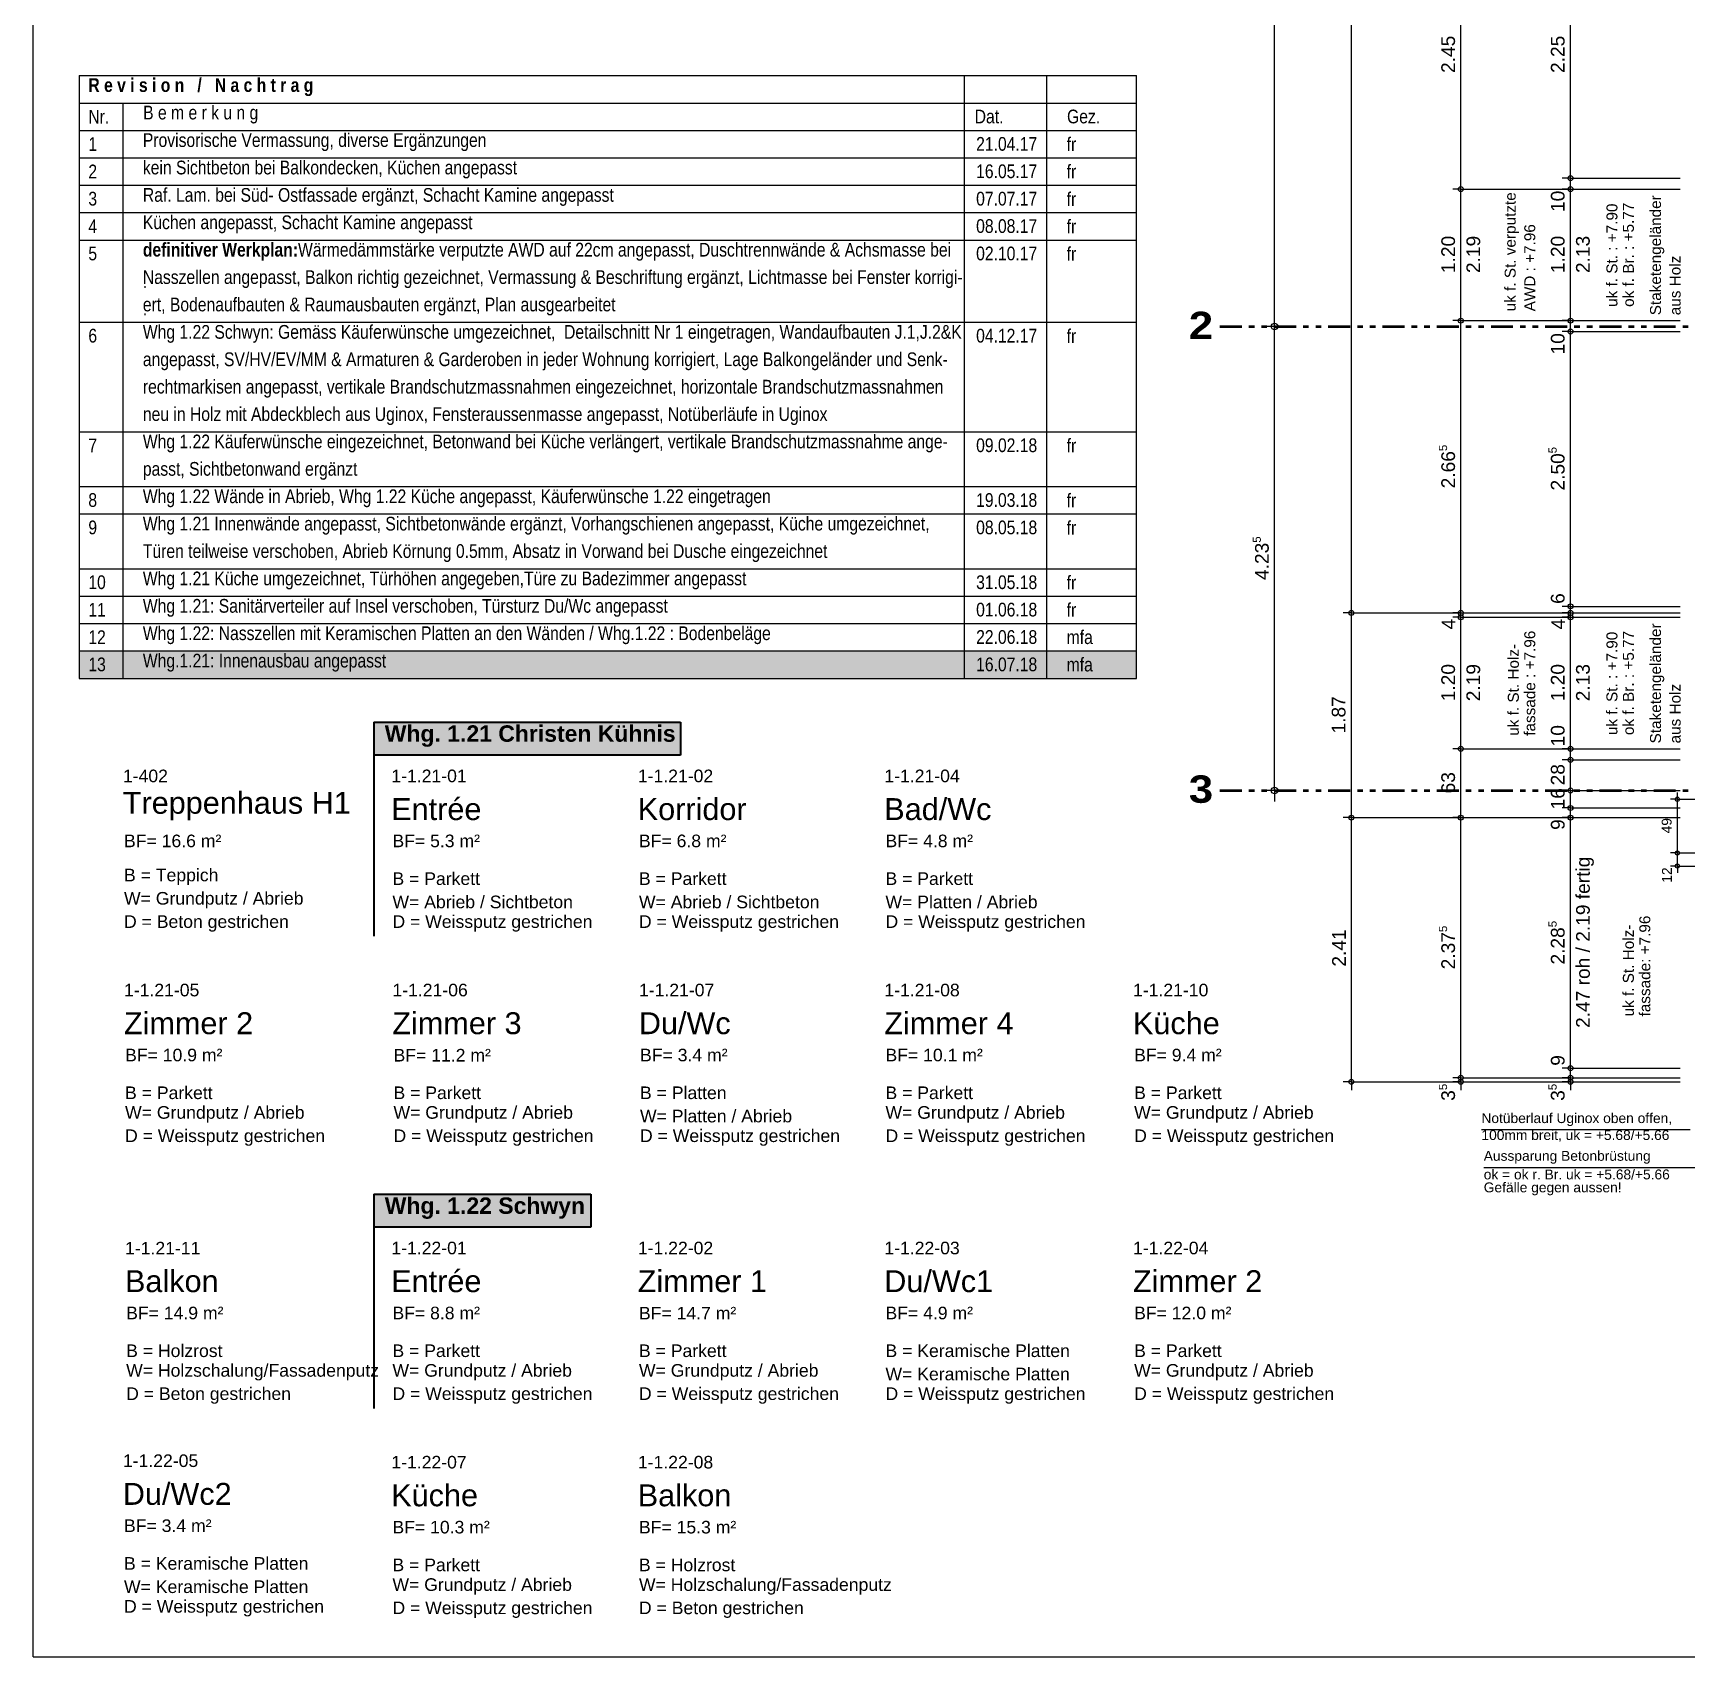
# Model space of a CAD drawing. Header units: centimetres. Extents: x 0.3 to 84.3, y 0.3 to 59.7.
# Drawn here: x 0.3 to 30.49, y 0.3 to 29.94 of the extents above; entities that cross this region are included whole.
import ezdxf

# ---------------------------------------------------------------- set-up
doc = ezdxf.new("R2010")
doc.units = ezdxf.units.CM
for name, pattern in [('AUSGEZOGEN', [0]), ('LINIE_23', [0.79, 0.4, -0.13, 0, -0.13, 0, -0.13]), ('RAND', [44.45, 12.7, -6.35, 12.7, -6.35, 0, -6.35])]:
    doc.linetypes.add(name, pattern=pattern)
for name, color, linetype, lineweight in [('Bauachsen grob', 7, 'RAND', 25), ('Detailmasse', 7, 'AUSGEZOGEN', 25), ('Plankopf', 7, 'AUSGEZOGEN', 25), ('Raumbezeichnung', 7, 'AUSGEZOGEN', 35), ('Text Koten', 7, 'AUSGEZOGEN', 50), ('Text Werkplan Ausfuehrung', 7, 'AUSGEZOGEN', 50), ('Vorprojektmasse', 7, 'AUSGEZOGEN', 25), ('Werkplan- Ausfuehrungsmasse', 7, 'AUSGEZOGEN', 25)]:
    doc.layers.add(name, color=color, linetype=linetype, lineweight=lineweight)
doc.styles.add('ARIAL', font='ARIAL.TTF')
doc.styles.add('Arial Black', font='Arial Black')
doc.styles.add('ARIALNARROW', font='ARIALN.TTF')

msp = doc.modelspace()

# ---------------------------------------------------------------- hatches: boundary and pattern name
at = {"layer": 'Plankopf', "linetype": 'AUSGEZOGEN', "lineweight": 25}
msp.add_hatch(color=254, dxfattribs=at).paths.add_polyline_path([(1.14, 18.66), (1.14, 18.16), (20.44, 18.16), (20.44, 18.66)])
at = {"layer": 'Raumbezeichnung', "linetype": 'AUSGEZOGEN', "lineweight": 35, "true_color": 0xc4c4ff}
for points in [[(6.52, 17.36), (6.52, 16.76), (12.12, 16.76), (12.12, 17.36)], [(6.52, 8.744), (6.52, 8.144), (10.48, 8.144), (10.48, 8.744)]]:
    msp.add_hatch(color=254, dxfattribs=at).paths.add_polyline_path(points)

# ---------------------------------------------------------------- linework, layer by layer
at = {"layer": 'Bauachsen grob', "color": 32, "linetype": 'LINIE_23', "lineweight": 50, "true_color": 0xc36e14}
for p, q in [((21.964, 24.584), (72.416, 24.584)), ((21.964, 16.114), (72.416, 16.114))]:
    msp.add_line(p, q, dxfattribs=at)
at = {"layer": 'Detailmasse', "color": 8, "linetype": 'AUSGEZOGEN', "lineweight": 25, "true_color": 0x737373}
for p, q in [((30.315, 15.954), (30.315, 16.079)), ((30.315, 15.954), (30.19, 15.954)), ((30.315, 15.954), (30.44, 15.954)), ((30.315, 15.954), (30.795, 15.954)), ((30.315, 14.974), (30.315, 15.954)), ((30.315, 14.974), (30.19, 14.974)), ((30.315, 14.974), (30.44, 14.974)), ((30.315, 14.974), (30.795, 14.974)), ((30.315, 14.734), (30.315, 14.974)), ((30.315, 14.734), (30.19, 14.734)), ((30.315, 14.734), (30.44, 14.734)), ((30.315, 14.734), (30.795, 14.734)), ((30.315, 14.734), (30.315, 14.609))]:
    msp.add_line(p, q, dxfattribs=at)
for centre in [(30.315, 15.954), (30.315, 14.974), (30.315, 14.734)]:
    msp.add_circle(centre, 0.0375, dxfattribs=at)
at = {"layer": 'Plankopf', "color": 7, "linetype": 'AUSGEZOGEN', "lineweight": 25}
for p, q in [((0.3, 0.3), (0.3, 59.7)), ((1.14, 29.16), (20.44, 29.16)), ((1.14, 29.16), (1.14, 18.16)), ((17.305, 18.16), (17.305, 29.16)), ((18.805, 18.16), (18.805, 29.16)), ((20.44, 18.16), (20.44, 29.16)), ((1.14, 28.66), (20.44, 28.66)), ((1.94, 28.66), (1.94, 18.16)), ((1.14, 28.16), (20.44, 28.16)), ((1.14, 27.66), (20.44, 27.66)), ((1.14, 27.16), (20.44, 27.16)), ((1.14, 26.66), (20.44, 26.66)), ((1.14, 26.16), (20.44, 26.16)), ((1.14, 24.66), (20.44, 24.66)), ((1.14, 22.66), (20.44, 22.66)), ((1.14, 21.66), (20.44, 21.66)), ((1.14, 21.16), (20.44, 21.16)), ((1.14, 20.16), (20.44, 20.16)), ((1.14, 19.66), (20.44, 19.66)), ((1.14, 19.16), (20.44, 19.16)), ((1.14, 18.66), (20.44, 18.66)), ((1.14, 18.16), (20.44, 18.16)), ((0.3, 0.3), (84.3, 0.3))]:
    msp.add_line(p, q, dxfattribs=at)
at = {"layer": 'Raumbezeichnung', "color": 7, "linetype": 'AUSGEZOGEN', "lineweight": 35}
for p, q in [((6.52, 17.36), (6.52, 13.452)), ((6.52, 17.36), (12.12, 17.36)), ((12.12, 17.36), (12.12, 16.76)), ((12.12, 16.76), (6.52, 16.76)), ((6.52, 8.744), (6.52, 4.835)), ((6.52, 8.744), (10.48, 8.744)), ((10.48, 8.744), (10.48, 8.144)), ((10.48, 8.144), (6.52, 8.144))]:
    msp.add_line(p, q, dxfattribs=at)
at = {"layer": 'Text Werkplan Ausfuehrung', "color": 240, "linetype": 'AUSGEZOGEN', "lineweight": 25}
msp.add_line((26.739, 9.923), (30.55, 9.923), dxfattribs=at)
at = {"layer": 'Text Werkplan Ausfuehrung', "color": 8, "linetype": 'AUSGEZOGEN', "lineweight": 25, "true_color": 0x737373}
msp.add_line((26.781, 9.235), (30.786, 9.235), dxfattribs=at)
at = {"layer": 'Vorprojektmasse', "color": 32, "linetype": 'AUSGEZOGEN', "lineweight": 25, "true_color": 0xc36e14}
for p, q in [((22.964, 24.584), (22.964, 56.174)), ((22.964, 24.584), (22.764, 24.584)), ((22.964, 24.584), (23.164, 24.584)), ((22.964, 16.114), (22.964, 24.584)), ((22.964, 16.114), (22.764, 16.114)), ((22.964, 16.114), (23.164, 16.114)), ((22.964, 16.114), (22.964, 15.914))]:
    msp.add_line(p, q, dxfattribs=at)
for centre in [(22.964, 24.584), (22.964, 16.114)]:
    msp.add_circle(centre, 0.06, dxfattribs=at)
at = {"layer": 'Werkplan- Ausfuehrungsmasse', "color": 7, "linetype": 'AUSGEZOGEN', "lineweight": 25}
for p, q in [((24.364, 19.354), (24.364, 47.484)), ((26.364, 27.089), (26.364, 31.994)), ((28.364, 27.289), (28.364, 31.794)), ((28.364, 27.289), (28.214, 27.289)), ((28.364, 27.289), (28.514, 27.289)), ((28.364, 27.089), (28.364, 27.289)), ((26.364, 27.089), (26.214, 27.089)), ((26.364, 27.089), (26.514, 27.089)), ((26.364, 24.689), (26.364, 27.089)), ((28.364, 27.089), (28.214, 27.089)), ((28.364, 27.089), (28.514, 27.089)), ((28.364, 24.689), (28.364, 27.089)), ((26.364, 24.689), (26.214, 24.689)), ((26.364, 24.689), (26.514, 24.689)), ((26.364, 19.354), (26.364, 24.689)), ((28.364, 24.689), (28.214, 24.689)), ((28.364, 24.489), (28.214, 24.489)), ((28.364, 24.689), (28.514, 24.689)), ((28.364, 24.489), (28.364, 24.689)), ((28.364, 24.489), (28.514, 24.489)), ((28.364, 19.474), (28.364, 24.489)), ((24.364, 19.354), (24.214, 19.354)), ((24.364, 19.354), (24.514, 19.354)), ((24.364, 19.354), (26.364, 19.354)), ((24.364, 15.618), (24.364, 19.354)), ((26.364, 19.354), (26.214, 19.354)), ((26.364, 19.354), (26.514, 19.354)), ((26.364, 19.274), (26.364, 19.354)), ((28.364, 19.474), (28.214, 19.474)), ((28.364, 19.354), (28.214, 19.354)), ((28.364, 19.474), (28.514, 19.474)), ((28.364, 19.354), (28.364, 19.474)), ((28.364, 19.354), (28.514, 19.354)), ((28.364, 19.274), (28.364, 19.354)), ((26.364, 19.274), (26.214, 19.274)), ((26.364, 19.274), (26.514, 19.274)), ((26.364, 16.874), (26.364, 19.274)), ((28.364, 19.274), (28.214, 19.274)), ((28.364, 19.274), (28.514, 19.274)), ((28.364, 16.874), (28.364, 19.274)), ((26.364, 16.874), (26.214, 16.874)), ((26.364, 16.874), (26.514, 16.874)), ((28.364, 16.874), (28.214, 16.874)), ((28.364, 16.674), (28.214, 16.674)), ((28.364, 16.874), (28.514, 16.874)), ((28.364, 16.674), (28.364, 16.874)), ((28.364, 16.674), (28.514, 16.674)), ((28.364, 16.114), (28.364, 16.674)), ((28.364, 16.114), (28.214, 16.114)), ((28.364, 16.114), (28.514, 16.114)), ((28.364, 15.794), (28.214, 15.794)), ((28.364, 15.794), (28.514, 15.794)), ((28.364, 15.618), (28.364, 15.794)), ((24.364, 15.618), (24.214, 15.618)), ((24.364, 15.618), (24.514, 15.618)), ((24.364, 15.618), (26.764, 15.618)), ((24.364, 10.796), (24.364, 15.618)), ((26.364, 15.618), (26.214, 15.618)), ((26.364, 15.618), (26.514, 15.618)), ((28.364, 15.618), (28.214, 15.618)), ((28.364, 15.618), (28.514, 15.618)), ((28.364, 11.044), (28.214, 11.044)), ((28.364, 11.044), (28.514, 11.044)), ((28.364, 10.868), (28.364, 11.044)), ((24.364, 10.796), (24.214, 10.796)), ((24.364, 10.796), (24.514, 10.796)), ((24.364, 10.796), (26.364, 10.796)), ((24.364, 10.796), (24.364, 10.646)), ((26.364, 10.868), (26.214, 10.868)), ((26.364, 10.796), (26.214, 10.796)), ((26.364, 10.868), (26.514, 10.868)), ((26.364, 10.868), (28.764, 10.868)), ((26.364, 10.796), (26.364, 10.868)), ((26.364, 10.796), (26.514, 10.796)), ((26.364, 10.796), (28.764, 10.796)), ((26.364, 10.796), (26.364, 10.646)), ((28.364, 10.868), (28.214, 10.868)), ((28.364, 10.796), (28.214, 10.796)), ((28.364, 10.868), (28.514, 10.868)), ((28.364, 10.796), (28.364, 10.868)), ((28.364, 10.796), (28.514, 10.796)), ((28.364, 10.796), (28.364, 10.646))]:
    msp.add_line(p, q, dxfattribs=at)
for points in [[(28.364, 27.289), (28.568, 27.289), (28.568, 27.289), (28.644, 27.289), (28.644, 27.289), (30.364, 27.289)], [(26.364, 27.089), (26.565, 27.089), (26.565, 27.089), (26.64, 27.089), (26.64, 27.089), (28.764, 27.089)], [(28.364, 27.089), (28.565, 27.089), (28.565, 27.089), (28.64, 27.089), (28.64, 27.089), (30.364, 27.089)], [(26.364, 24.689), (26.525, 24.689), (26.525, 24.689), (26.589, 24.689), (26.589, 24.689), (26.735, 24.689), (26.735, 24.689), (28.764, 24.689)], [(28.364, 24.689), (28.525, 24.689), (28.525, 24.689), (28.589, 24.689), (28.589, 24.689), (28.735, 24.689), (28.735, 24.689), (30.364, 24.689)], [(28.364, 24.489), (28.522, 24.489), (28.522, 24.489), (28.585, 24.489), (28.585, 24.489), (28.729, 24.489), (28.729, 24.489), (30.364, 24.489)], [(26.364, 19.354), (26.436, 19.354), (26.436, 19.354), (26.476, 19.354), (26.476, 19.354), (26.567, 19.354), (26.567, 19.354), (28.764, 19.354)], [(28.364, 19.474), (28.438, 19.474), (28.438, 19.474), (28.478, 19.474), (28.478, 19.474), (28.571, 19.474), (28.571, 19.474), (30.364, 19.474)], [(28.364, 19.354), (28.436, 19.354), (28.436, 19.354), (28.476, 19.354), (28.476, 19.354), (28.567, 19.354), (28.567, 19.354), (30.364, 19.354)], [(26.364, 19.274), (26.434, 19.274), (26.434, 19.274), (26.474, 19.274), (26.474, 19.274), (26.565, 19.274), (26.565, 19.274), (28.764, 19.274)], [(28.364, 19.274), (28.434, 19.274), (28.434, 19.274), (28.474, 19.274), (28.474, 19.274), (28.565, 19.274), (28.565, 19.274), (30.364, 19.274)], [(26.364, 16.874), (26.394, 16.874), (26.394, 16.874), (26.423, 16.874), (26.423, 16.874), (26.489, 16.874), (26.489, 16.874), (26.707, 16.874), (26.707, 16.874), (28.764, 16.874)], [(26.364, 15.618), (26.364, 16.024), (26.364, 16.024), (26.364, 16.874)], [(28.364, 16.874), (28.394, 16.874), (28.394, 16.874), (28.423, 16.874), (28.423, 16.874), (28.489, 16.874), (28.489, 16.874), (28.707, 16.874), (28.707, 16.874), (30.364, 16.874)], [(28.364, 16.674), (28.391, 16.674), (28.391, 16.674), (28.419, 16.674), (28.419, 16.674), (28.483, 16.674), (28.483, 16.674), (28.694, 16.674), (28.694, 16.674), (30.364, 16.674)], [(28.364, 16.114), (28.382, 16.114), (28.382, 16.114), (28.407, 16.114), (28.407, 16.114), (28.465, 16.114), (28.465, 16.114), (28.658, 16.114), (28.658, 16.114), (30.364, 16.114)], [(28.364, 15.794), (28.364, 16.02), (28.364, 16.02), (28.364, 16.114)], [(28.364, 15.794), (28.376, 15.794), (28.376, 15.794), (28.4, 15.794), (28.4, 15.794), (28.455, 15.794), (28.455, 15.794), (28.637, 15.794), (28.637, 15.794), (30.364, 15.794)], [(26.364, 15.618), (26.373, 15.618), (26.373, 15.618), (26.396, 15.618), (26.396, 15.618), (26.45, 15.618), (26.45, 15.618), (26.625, 15.618), (26.625, 15.618), (28.764, 15.618)], [(26.364, 10.868), (26.364, 11.816), (26.364, 11.816), (26.364, 13.372), (26.364, 13.372), (26.364, 14.827), (26.364, 14.827), (26.364, 15.618)], [(28.364, 15.618), (28.373, 15.618), (28.373, 15.618), (28.397, 15.618), (28.397, 15.618), (28.45, 15.618), (28.45, 15.618), (28.625, 15.618), (28.625, 15.618), (30.364, 15.618)], [(28.364, 11.044), (28.364, 11.815), (28.364, 11.815), (28.364, 13.37), (28.364, 13.37), (28.364, 14.823), (28.364, 14.823), (28.364, 15.618)], [(28.364, 11.044), (28.576, 11.044), (28.576, 11.044), (30.364, 11.044)], [(28.364, 10.868), (28.493, 10.868), (28.493, 10.868), (30.364, 10.868)], [(28.364, 10.796), (28.46, 10.796), (28.46, 10.796), (30.364, 10.796)]]:
    msp.add_lwpolyline(points, dxfattribs=at)
for centre in [(28.364, 27.289), (26.364, 27.089), (28.364, 27.089), (26.364, 24.689), (28.364, 24.689), (28.364, 24.489), (24.364, 19.354), (26.364, 19.354), (28.364, 19.474), (28.364, 19.354), (26.364, 19.274), (28.364, 19.274), (26.364, 16.874), (28.364, 16.874), (28.364, 16.674), (28.364, 16.114), (28.364, 15.794), (24.364, 15.618), (26.364, 15.618), (28.364, 15.618), (26.364, 10.868), (28.364, 11.044), (28.364, 10.868), (24.364, 10.796), (26.364, 10.796), (28.364, 10.796)]:
    msp.add_circle(centre, 0.045, dxfattribs=at)

# ---------------------------------------------------------------- texts
at = {"layer": 'Bauachsen grob', "color": 32, "linetype": 'AUSGEZOGEN', "lineweight": 100, "true_color": 0xc36e14, "char_height": 0.5, "width": 0.25, "attachment_point": 7, "style": 'Arial Black'}
for s, insert in [('2', (21.397, 24.351)), ('3', (21.397, 15.881))]:
    msp.add_mtext(s, dxfattribs=dict(at, insert=insert))
at = {"layer": 'Detailmasse', "color": 8, "linetype": 'AUSGEZOGEN', "lineweight": 35, "true_color": 0x737373, "char_height": 0.18, "width": 0.09, "attachment_point": 7, "rotation": 90, "style": 'ARIAL'}
for s, insert in [('49', (30.212, 15.33)), ('12', (30.215, 14.43))]:
    msp.add_mtext(s, dxfattribs=dict(at, insert=insert))
at = {"layer": 'Plankopf', "color": 7, "linetype": 'AUSGEZOGEN', "lineweight": 50, "char_height": 0.25, "width": 0.125, "attachment_point": 7, "style": 'ARIALNARROW'}
for s, insert in [('\\fArial Narrow|i0|b1|c0|p0;R\\~e\\~v\\~i\\~s\\~i\\~o\\~n\\~\\~\\~/\\~\\~\\~N\\~a\\~c\\~h\\~t\\~r\\~a\\~g', (1.309, 28.786)), ('Nr.', (1.309, 28.286)), ('B\\~e\\~m\\~e\\~r\\~k\\~u\\~n\\~g', (2.309, 28.286)), ('Dat.', (17.489, 28.286)), ('Gez.', (19.174, 28.286)), ('Provisorische\\~Vermassung,\\~diverse\\~Ergänzungen\\~', (2.304, 27.783)), ('1', (1.309, 27.786)), ('21.04.17', (17.515, 27.786)), ('fr', (19.168, 27.783)), ('2', (1.309, 27.286)), ('kein\\~Sichtbeton\\~bei\\~Balkondecken,\\~Küchen\\~angepasst', (2.304, 27.283)), ('16.05.17', (17.515, 27.286)), ('fr', (19.168, 27.283)), ('3', (1.309, 26.786)), ('Raf.\\~Lam.\\~bei\\~Süd-\\~Ostfassade\\~ergänzt,\\~Schacht\\~Kamine\\~angepasst', (2.304, 26.783)), ('07.07.17', (17.515, 26.786)), ('fr', (19.168, 26.783)), ('Küchen\\~angepasst,\\~Schacht\\~Kamine\\~angepasst', (2.304, 26.283)), ('4', (1.309, 26.286)), ('08.08.17', (17.515, 26.286)), ('fr', (19.168, 26.283)), ('5', (1.309, 25.786)), ('\\fArial Narrow|i0|b1|c0|p0;definitiver\\~Werkplan:', (2.304, 25.783)), ('\\~Wärmedämmstärke\\~verputzte\\~AWD\\~auf\\~22cm\\~angepasst,\\~Duschtrennwände\\~&\\~Achsmasse\\~bei\\~', (5.136, 25.783)), ('02.10.17', (17.515, 25.786)), ('fr', (19.168, 25.783)), ('Nasszellen\\~angepasst,\\~Balkon\\~richtig\\~gezeichnet,\\~Vermassung\\~&\\~Beschriftung\\~ergänzt,\\~Lichtmasse\\~bei\\~Fenster\\~korrigi-', (2.304, 25.283)), ('ert,\\~Bodenaufbauten\\~&\\~Raumausbauten\\~ergänzt,\\~Plan\\~ausgearbeitet', (2.304, 24.783)), ('.', (2.304, 25.283)), ('.', (2.304, 24.783)), ('6', (1.309, 24.286)), ('Whg\\~1.22\\~Schwyn:\\~Gemäss\\~Käuferwünsche\\~umgezeichnet,\\~\\~Detailschnitt\\~Nr\\~1\\~eingetragen,\\~Wandaufbauten\\~J.1,J.2&K', (2.304, 24.283)), ('04.12.17', (17.515, 24.286)), ('fr', (19.168, 24.283)), ('angepasst,\\~SV/HV/EV/MM\\~&\\~Armaturen\\~&\\~Garderoben\\~in\\~jeder\\~Wohnung\\~korrigiert,\\~Lage\\~Balkongeländer\\~und\\~Senk-', (2.304, 23.783)), ('rechtmarkisen\\~angepasst,\\~vertikale\\~Brandschutzmassnahmen\\~eingezeichnet,\\~horizontale\\~Brandschutzmassnahmen\\~', (2.304, 23.283)), ('neu\\~in\\~Holz\\~mit\\~Abdeckblech\\~aus\\~Uginox,\\~Fensteraussenmasse\\~angepasst,\\~Notüberläufe\\~in\\~Uginox', (2.304, 22.783)), ('7', (1.309, 22.286)), ('Whg\\~1.22\\~Käuferwünsche\\~eingezeichnet,\\~Betonwand\\~bei\\~Küche\\~verlängert,\\~vertikale\\~Brandschutzmassnahme\\~ange-', (2.304, 22.283)), ('09.02.18', (17.515, 22.286)), ('fr', (19.168, 22.283)), ('passt,\\~Sichtbetonwand\\~ergänzt', (2.304, 21.783)), ('8', (1.309, 21.286)), ('Whg\\~1.22\\~Wände\\~in\\~Abrieb,\\~Whg\\~1.22\\~Küche\\~angepasst,\\~Käuferwünsche\\~1.22\\~eingetragen', (2.304, 21.283)), ('19.03.18', (17.515, 21.286)), ('fr', (19.168, 21.283)), ('9', (1.309, 20.786)), ('Whg\\~1.21\\~Innenwände\\~angepasst,\\~Sichtbetonwände\\~ergänzt,\\~Vorhangschienen\\~angepasst,\\~Küche\\~umgezeichnet,\\~', (2.304, 20.783)), ('08.05.18', (17.515, 20.786)), ('fr', (19.168, 20.783)), ('Türen\\~teilweise\\~verschoben,\\~Abrieb\\~Körnung\\~0.5mm,\\~Absatz\\~in\\~Vorwand\\~bei\\~Dusche\\~eingezeichnet', (2.304, 20.283)), ('10', (1.309, 19.786)), ('Whg\\~1.21\\~Küche\\~umgezeichnet,\\~Türhöhen\\~angegeben,Türe\\~zu\\~Badezimmer\\~angepasst', (2.304, 19.783)), ('31.05.18', (17.515, 19.786)), ('fr', (19.168, 19.783)), ('11', (1.309, 19.286)), ('Whg\\~1.21:\\~Sanitärverteiler\\~auf\\~Insel\\~verschoben,\\~Türsturz\\~Du/Wc\\~angepasst', (2.304, 19.283)), ('01.06.18', (17.515, 19.286)), ('fr', (19.168, 19.283)), ('12', (1.309, 18.786)), ('Whg\\~1.22:\\~Nasszellen\\~mit\\~Keramischen\\~Platten\\~an\\~den\\~Wänden\\~/\\~Whg.1.22\\~:\\~Bodenbeläge', (2.304, 18.783)), ('22.06.18', (17.515, 18.786)), ('mfa', (19.168, 18.783)), ('13', (1.309, 18.286)), ('Whg.1.21:\\~Innenausbau\\~angepasst', (2.304, 18.283)), ('16.07.18', (17.515, 18.286)), ('mfa', (19.168, 18.283))]:
    msp.add_mtext(s, dxfattribs=dict(at, insert=insert))
at = {"layer": 'Raumbezeichnung', "color": 7, "linetype": 'AUSGEZOGEN', "lineweight": 50, "attachment_point": 7, "style": 'ARIAL'}
for s, insert, char_height, width in [('\\fArial|i0|b1|c0|p0;Whg.\\~1.21\\~Christen\\~Kühnis', (6.72, 16.91), 0.3, 0.15), ('1-402', (1.94, 16.261), 0.23, 0.115), ('1-1.21-01', (6.84, 16.261), 0.23, 0.115), ('1-1.21-02', (11.34, 16.261), 0.23, 0.115), ('1-1.21-04', (15.84, 16.261), 0.23, 0.115), ('BF=\\~16.6\\~m²', (1.96, 15.075), 0.23, 0.115), ('BF=\\~5.3\\~m²', (6.86, 15.075), 0.23, 0.115), ('BF=\\~6.8\\~m²', (11.36, 15.075), 0.23, 0.115), ('BF=\\~4.8\\~m²', (15.86, 15.075), 0.23, 0.115), ('B\\~=\\~Teppich', (1.96, 14.386), 0.23, 0.115), ('B\\~=\\~Parkett', (6.86, 14.386), 0.23, 0.115), ('B\\~=\\~Parkett', (11.36, 14.386), 0.23, 0.115), ('B\\~=\\~Parkett', (15.86, 14.386), 0.23, 0.115), ('W=\\~Grundputz\\~/\\~Abrieb', (1.96, 13.961), 0.23, 0.115), ('W=\\~Abrieb\\~/\\~Sichtbeton', (6.86, 13.961), 0.23, 0.115), ('W=\\~Abrieb\\~/\\~Sichtbeton', (11.36, 13.961), 0.23, 0.115), ('W=\\~Platten\\~/\\~Abrieb', (15.86, 13.961), 0.23, 0.115), ('D\\~=\\~Beton\\~gestrichen', (1.96, 13.536), 0.23, 0.115), ('D\\~=\\~Weissputz\\~gestrichen', (6.86, 13.536), 0.23, 0.115), ('D\\~=\\~Weissputz\\~gestrichen', (11.36, 13.536), 0.23, 0.115), ('D\\~=\\~Weissputz\\~gestrichen', (15.86, 13.536), 0.23, 0.115), ('1-1.21-05', (1.96, 12.353), 0.23, 0.115), ('1-1.21-06', (6.86, 12.353), 0.23, 0.115), ('1-1.21-07', (11.36, 12.353), 0.23, 0.115), ('1-1.21-08', (15.84, 12.353), 0.23, 0.115), ('1-1.21-10', (20.379, 12.353), 0.23, 0.115), ('BF=\\~10.9\\~m²', (1.98, 11.167), 0.23, 0.115), ('BF=\\~11.2\\~m²', (6.88, 11.167), 0.23, 0.115), ('BF=\\~3.4\\~m²', (11.38, 11.167), 0.23, 0.115), ('BF=\\~10.1\\~m²', (15.86, 11.167), 0.23, 0.115), ('BF=\\~9.4\\~m²', (20.399, 11.167), 0.23, 0.115), ('B\\~=\\~Parkett', (1.979, 10.478), 0.23, 0.115), ('B\\~=\\~Parkett', (6.879, 10.478), 0.23, 0.115), ('B\\~=\\~Platten', (11.379, 10.478), 0.23, 0.115), ('B\\~=\\~Parkett', (15.86, 10.478), 0.23, 0.115), ('B\\~=\\~Parkett', (20.399, 10.478), 0.23, 0.115), ('W=\\~Grundputz\\~/\\~Abrieb', (1.979, 10.053), 0.23, 0.115), ('W=\\~Grundputz\\~/\\~Abrieb', (6.879, 10.053), 0.23, 0.115), ('W=\\~Platten\\~/\\~Abrieb', (11.379, 10.053), 0.23, 0.115), ('W=\\~Grundputz\\~/\\~Abrieb', (15.86, 10.053), 0.23, 0.115), ('W=\\~Grundputz\\~/\\~Abrieb', (20.399, 10.053), 0.23, 0.115), ('D\\~=\\~Weissputz\\~gestrichen', (1.979, 9.628), 0.23, 0.115), ('D\\~=\\~Weissputz\\~gestrichen', (6.879, 9.628), 0.23, 0.115), ('D\\~=\\~Weissputz\\~gestrichen', (11.379, 9.628), 0.23, 0.115), ('D\\~=\\~Weissputz\\~gestrichen', (15.86, 9.628), 0.23, 0.115), ('D\\~=\\~Weissputz\\~gestrichen', (20.399, 9.628), 0.23, 0.115), ('\\fArial|i0|b1|c0|p0;Whg.\\~1.22\\~Schwyn', (6.72, 8.294), 0.3, 0.15), ('1-1.21-11', (1.979, 7.645), 0.23, 0.115), ('1-1.22-01', (6.84, 7.645), 0.23, 0.115), ('1-1.22-02', (11.34, 7.645), 0.23, 0.115), ('1-1.22-03', (15.84, 7.645), 0.23, 0.115), ('1-1.22-04', (20.379, 7.645), 0.23, 0.115), ('BF=\\~14.9\\~m²', (1.999, 6.459), 0.23, 0.115), ('BF=\\~8.8\\~m²', (6.86, 6.459), 0.23, 0.115), ('BF=\\~14.7\\~m²', (11.36, 6.459), 0.23, 0.115), ('BF=\\~4.9\\~m²', (15.86, 6.459), 0.23, 0.115), ('BF=\\~12.0\\~m²', (20.399, 6.459), 0.23, 0.115), ('B\\~=\\~Holzrost', (1.999, 5.77), 0.23, 0.115), ('B\\~=\\~Parkett', (6.86, 5.77), 0.23, 0.115), ('B\\~=\\~Parkett', (11.36, 5.77), 0.23, 0.115), ('B\\~=\\~Keramische\\~Platten', (15.86, 5.77), 0.23, 0.115), ('B\\~=\\~Parkett', (20.399, 5.77), 0.23, 0.115), ('W=\\~Holzschalung/Fassadenputz', (1.999, 5.345), 0.23, 0.115), ('W=\\~Grundputz\\~/\\~Abrieb', (6.86, 5.345), 0.23, 0.115), ('W=\\~Grundputz\\~/\\~Abrieb', (11.36, 5.345), 0.23, 0.115), ('W=\\~Keramische\\~Platten', (15.86, 5.345), 0.23, 0.115), ('W=\\~Grundputz\\~/\\~Abrieb', (20.399, 5.345), 0.23, 0.115), ('D\\~=\\~Beton\\~gestrichen', (1.999, 4.92), 0.23, 0.115), ('D\\~=\\~Weissputz\\~gestrichen', (6.86, 4.92), 0.23, 0.115), ('D\\~=\\~Weissputz\\~gestrichen', (11.36, 4.92), 0.23, 0.115), ('D\\~=\\~Weissputz\\~gestrichen', (15.86, 4.92), 0.23, 0.115), ('D\\~=\\~Weissputz\\~gestrichen', (20.399, 4.92), 0.23, 0.115), ('1-1.22-05', (1.94, 3.763), 0.23, 0.115), ('1-1.22-07', (6.84, 3.736), 0.23, 0.115), ('1-1.22-08', (11.34, 3.736), 0.23, 0.115), ('BF=\\~3.4\\~m²', (1.96, 2.577), 0.23, 0.115), ('BF=\\~10.3\\~m²', (6.86, 2.55), 0.23, 0.115), ('BF=\\~15.3\\~m²', (11.36, 2.55), 0.23, 0.115), ('B\\~=\\~Keramische\\~Platten', (1.96, 1.888), 0.23, 0.115), ('B\\~=\\~Parkett', (6.86, 1.861), 0.23, 0.115), ('B\\~=\\~Holzrost', (11.36, 1.861), 0.23, 0.115), ('W=\\~Keramische\\~Platten', (1.96, 1.463), 0.23, 0.115), ('W=\\~Grundputz\\~/\\~Abrieb', (6.86, 1.436), 0.23, 0.115), ('W=\\~Holzschalung/Fassadenputz', (11.36, 1.436), 0.23, 0.115), ('D\\~=\\~Weissputz\\~gestrichen', (1.96, 1.038), 0.23, 0.115), ('D\\~=\\~Weissputz\\~gestrichen', (6.86, 1.011), 0.23, 0.115), ('D\\~=\\~Beton\\~gestrichen', (11.36, 1.011), 0.23, 0.115)]:
    msp.add_mtext(s, dxfattribs=dict(at, insert=insert, char_height=char_height, width=width))
at = {"layer": 'Raumbezeichnung', "color": 7, "linetype": 'AUSGEZOGEN', "lineweight": 35, "char_height": 0.4, "width": 0.2, "attachment_point": 7, "style": 'ARIAL'}
for s, insert in [('Treppenhaus\\~H1', (1.938, 15.568)), ('Entrée', (6.838, 15.568)), ('Korridor', (11.338, 15.568)), ('Bad/Wc', (15.838, 15.568)), ('Zimmer\\~2', (1.958, 11.66)), ('Zimmer\\~3', (6.858, 11.66)), ('Du/Wc', (11.358, 11.66)), ('Zimmer\\~4', (15.838, 11.66)), ('Küche', (20.378, 11.66)), ('Balkon', (1.978, 6.952)), ('Entrée', (6.838, 6.952)), ('Zimmer\\~1', (11.338, 6.952)), ('Du/Wc1', (15.838, 6.952)), ('Zimmer\\~2', (20.378, 6.952)), ('Du/Wc2', (1.938, 3.07)), ('Küche', (6.838, 3.044)), ('Balkon', (11.338, 3.044))]:
    msp.add_mtext(s, dxfattribs=dict(at, insert=insert))
at = {"layer": 'Text Koten', "color": 7, "linetype": 'AUSGEZOGEN', "lineweight": 35, "char_height": 0.2, "width": 0.1, "attachment_point": 7, "rotation": 90, "style": 'ARIAL'}
for s, insert in [('uk\\~f.\\~St.\\~verputzte', (27.424, 24.858)), ('uk\\~f.\\~St.\\~:\\~+7.90', (29.224, 24.939)), ('ok\\~f.\\~Br.\\~:\\~+5.77', (29.524, 24.939)), ('AWD\\~:\\~+7.96', (27.724, 24.858)), ('uk\\~f.\\~St.\\~Holz-', (27.424, 17.112)), ('fassade\\~:\\~+7.96', (27.724, 17.112)), ('uk\\~f.\\~St.\\~:\\~+7.90', (29.224, 17.124)), ('ok\\~f.\\~Br.\\~:\\~+5.77', (29.524, 17.124)), ('uk\\~f.\\~St.\\~Holz-', (29.524, 11.989)), ('fassade:\\~+7.96', (29.824, 11.989))]:
    msp.add_mtext(s, dxfattribs=dict(at, insert=insert))
at = {"layer": 'Text Werkplan Ausfuehrung', "color": 7, "linetype": 'AUSGEZOGEN', "lineweight": 35, "char_height": 0.2, "width": 0.1, "attachment_point": 7, "rotation": 90, "style": 'ARIAL'}
for s, insert in [('Staketengeländer', (30.077, 24.787)), ('aus\\~Holz', (30.377, 24.787)), ('Staketengeländer', (30.077, 16.972)), ('aus\\~Holz', (30.377, 16.972))]:
    msp.add_mtext(s, dxfattribs=dict(at, insert=insert))
at = {"layer": 'Text Werkplan Ausfuehrung', "color": 240, "linetype": 'AUSGEZOGEN', "lineweight": 35, "char_height": 0.18, "width": 0.09, "attachment_point": 7, "style": 'ARIAL'}
for s, insert in [('Notüberlauf\\~Uginox\\~oben\\~offen,\\~', (26.739, 9.989)), ('100mm\\~breit,\\~uk\\~=\\~+5.68/+5.66', (26.739, 9.701))]:
    msp.add_mtext(s, dxfattribs=dict(at, insert=insert))
at = {"layer": 'Text Werkplan Ausfuehrung', "color": 8, "linetype": 'AUSGEZOGEN', "lineweight": 35, "true_color": 0x737373, "char_height": 0.18, "width": 0.09, "attachment_point": 7, "style": 'ARIAL'}
for s, insert in [('Aussparung\\~Betonbrüstung', (26.781, 9.301)), ('ok\\~=\\~ok\\~r.\\~Br.\\~uk\\~=\\~+5.68/+5.66', (26.781, 9.013)), ('Gefälle\\~gegen\\~aussen!', (26.781, 8.725))]:
    msp.add_mtext(s, dxfattribs=dict(at, insert=insert))
at = {"layer": 'Vorprojektmasse', "color": 32, "linetype": 'AUSGEZOGEN', "lineweight": 50, "true_color": 0xc36e14, "attachment_point": 7, "rotation": 90, "style": 'ARIAL'}
for s, insert, char_height, width in [('5', (22.714, 20.635), 0.15, 0.075), ('4.23', (22.86, 19.955), 0.25, 0.125)]:
    msp.add_mtext(s, dxfattribs=dict(at, insert=insert, char_height=char_height, width=width))
at = {"layer": 'Werkplan- Ausfuehrungsmasse', "color": 7, "linetype": 'AUSGEZOGEN', "lineweight": 50, "attachment_point": 7, "rotation": 90, "style": 'ARIAL'}
for s, insert, char_height, width in [('2.45', (26.26, 29.209), 0.25, 0.125), ('2.25', (28.26, 29.209), 0.25, 0.125), ('10', (28.26, 26.672), 0.25, 0.125), ('1.20', (26.26, 25.557), 0.25, 0.125), ('2.19', (26.719, 25.557), 0.25, 0.125), ('1.20', (28.26, 25.557), 0.25, 0.125), ('2.13', (28.719, 25.557), 0.25, 0.125), ('10', (28.26, 24.072), 0.25, 0.125), ('5', (26.114, 22.307), 0.15, 0.075), ('5', (28.114, 22.267), 0.15, 0.075), ('2.66', (26.26, 21.628), 0.25, 0.125), ('2.50', (28.26, 21.588), 0.25, 0.125), ('6', (28.26, 19.519), 0.25, 0.125), ('4', (26.264, 19.052), 0.25, 0.125), ('4', (28.264, 19.052), 0.25, 0.125), ('1.20', (26.26, 17.742), 0.25, 0.125), ('2.19', (26.719, 17.742), 0.25, 0.125), ('1.20', (28.26, 17.742), 0.25, 0.125), ('2.13', (28.719, 17.742), 0.25, 0.125), ('1.87', (24.26, 17.154), 0.25, 0.125), ('10', (28.26, 16.919), 0.25, 0.125), ('63', (26.26, 16.06), 0.25, 0.125), ('28', (28.26, 16.207), 0.25, 0.125), ('16', (28.26, 15.768), 0.25, 0.125), ('9', (28.26, 15.394), 0.25, 0.125), ('2.47\\~roh\\~/\\~2.19\\~fertig', (28.792, 11.78), 0.25, 0.125), ('5', (26.114, 13.529), 0.15, 0.075), ('5', (28.114, 13.617), 0.15, 0.075), ('2.28', (28.26, 12.937), 0.25, 0.125), ('2.41', (24.264, 12.899), 0.25, 0.125), ('2.37', (26.26, 12.849), 0.25, 0.125), ('9', (28.26, 11.089), 0.25, 0.125), ('5', (26.114, 10.643), 0.15, 0.075), ('3', (26.26, 10.449), 0.25, 0.125), ('5', (28.114, 10.643), 0.15, 0.075), ('3', (28.26, 10.449), 0.25, 0.125)]:
    msp.add_mtext(s, dxfattribs=dict(at, insert=insert, char_height=char_height, width=width))

doc.saveas('drawing.dxf')
